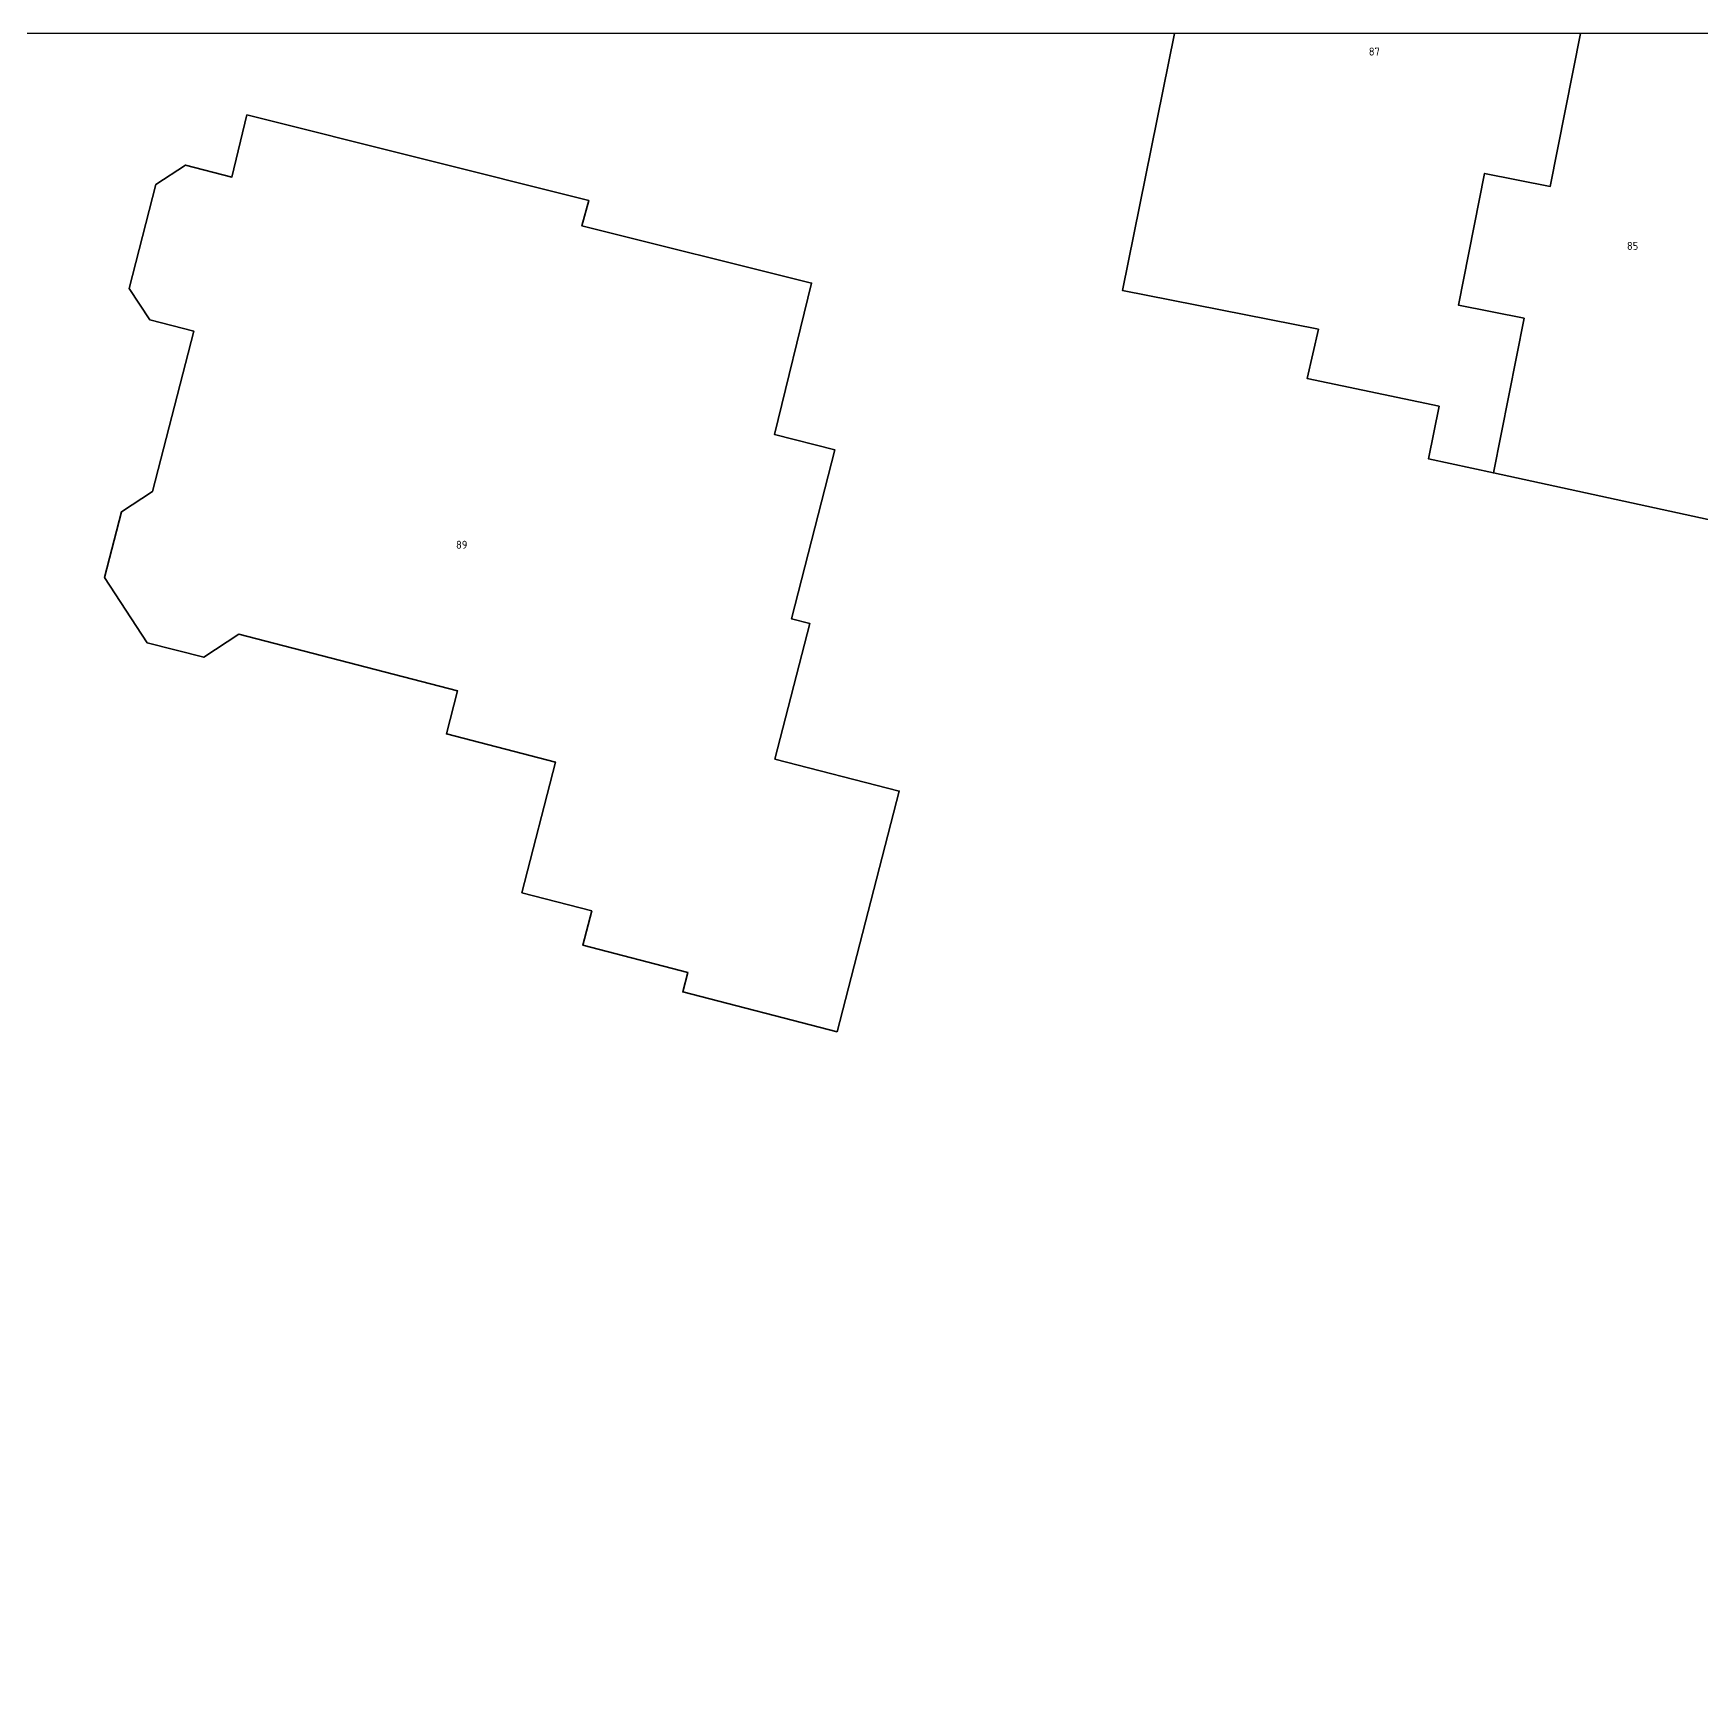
# Model space of a CAD drawing. Header units: metres. Extents: x 30438 to 30782, y 387448 to 387694.
# Drawn here: x 30630.2 to 30667.73, y 387610.54 to 387647.67 of the extents above; entities that cross this region are included whole.
import ezdxf
from ezdxf.enums import TextEntityAlignment as Align

# ---------------------------------------------------------------- set-up
doc = ezdxf.new("R2010")
doc.units = ezdxf.units.M
for name, color, linetype, lineweight in [('B-GV-OG-BEBOUWING-GV', 7, 'Continuous', 35), ('B-GV-OG-BEBOUWING-T18', 10, 'Continuous', 18), ('B-GV-OG-TERREIN_ERF-GV', 7, 'Continuous', 18)]:
    doc.layers.add(name, color=color, linetype=linetype, lineweight=lineweight)
doc.styles.add('NLCS-ISO-M100-T18', font='NLCS-ISO.ttf', dxfattribs={"height": 0.18})

msp = doc.modelspace()

# ---------------------------------------------------------------- linework, layer by layer
msp.add_lwpolyline([(30510.96, 387447.669), (30710.96, 387447.669), (30710.96, 387647.669), (30510.96, 387647.669)], close=True)
msp.add_lwpolyline([(30510.96, 387447.669), (30710.96, 387447.669), (30710.96, 387647.669), (30510.96, 387647.669)], close=True)
at = {"layer": 'B-GV-OG-BEBOUWING-GV'}
for points in [[(30655.873, 387647.669), (30654.708, 387641.884), (30659.113, 387641.017), (30658.857, 387639.911), (30661.828, 387639.286), (30661.585, 387638.104), (30663.049, 387637.787), (30663.74, 387641.265), (30662.262, 387641.559), (30662.85, 387644.519), (30664.328, 387644.226), (30665.011, 387647.669)], [(30665.011, 387647.669), (30664.328, 387644.226), (30662.85, 387644.519), (30662.262, 387641.559), (30663.74, 387641.265), (30663.049, 387637.787), (30668.573, 387636.589), (30668.743, 387637.446), (30670.773, 387647.669)]]:
    msp.add_lwpolyline(points, dxfattribs=at)
msp.add_lwpolyline([(30635.003, 387645.835), (30634.671, 387644.437), (30633.625, 387644.707), (30632.963, 387644.272), (30632.359, 387641.935), (30632.823, 387641.228), (30633.815, 387640.972), (30632.883, 387637.367), (30632.186, 387636.909), (30631.804, 387635.431), (30632.765, 387633.968), (30634.038, 387633.639), (30634.826, 387634.157), (30639.747, 387632.885), (30639.496, 387631.915), (30641.953, 387631.28), (30641.194, 387628.344), (30642.767, 387627.938), (30642.567, 387627.165), (30644.926, 387626.555), (30644.813, 387626.117), (30648.284, 387625.22), (30649.681, 387630.63), (30646.885, 387631.352), (30647.672, 387634.399), (30647.256, 387634.506), (30648.237, 387638.304), (30646.878, 387638.647), (30647.709, 387642.053), (30642.543, 387643.34), (30642.697, 387643.911)], close=True, dxfattribs=at)
at = {"layer": 'B-GV-OG-TERREIN_ERF-GV'}
msp.add_lwpolyline([(30668.573, 387636.589), (30663.049, 387637.787), (30661.585, 387638.104), (30661.828, 387639.286), (30658.857, 387639.911), (30659.113, 387641.017), (30654.708, 387641.884), (30655.873, 387647.669)], dxfattribs=at)
msp.add_lwpolyline([(30639.496, 387631.915), (30639.747, 387632.885), (30634.826, 387634.157), (30634.038, 387633.639), (30632.765, 387633.968), (30631.804, 387635.431), (30632.186, 387636.909), (30632.883, 387637.367), (30633.815, 387640.972), (30632.823, 387641.228), (30632.359, 387641.935), (30632.963, 387644.272), (30633.625, 387644.707), (30634.671, 387644.437), (30635.003, 387645.835), (30642.697, 387643.911), (30642.543, 387643.34), (30647.709, 387642.053), (30646.878, 387638.647), (30648.237, 387638.304), (30647.256, 387634.506), (30647.672, 387634.399), (30646.885, 387631.352), (30649.681, 387630.63), (30648.284, 387625.22), (30644.813, 387626.117), (30644.926, 387626.555), (30642.567, 387627.165), (30642.767, 387627.938), (30641.194, 387628.344), (30641.953, 387631.28)], close=True, dxfattribs=at)

# ---------------------------------------------------------------- texts
at = {"layer": 'B-GV-OG-BEBOUWING-T18', "style": 'NLCS-ISO-M100-T18'}
for s, p in [('87', (30660.37, 387647.26)), ('85', (30666.179, 387642.89)), ('89', (30639.84, 387636.17))]:
    msp.add_text(s, height=0.18, dxfattribs=at).set_placement(p, align=Align.MIDDLE)

doc.saveas('drawing.dxf')
